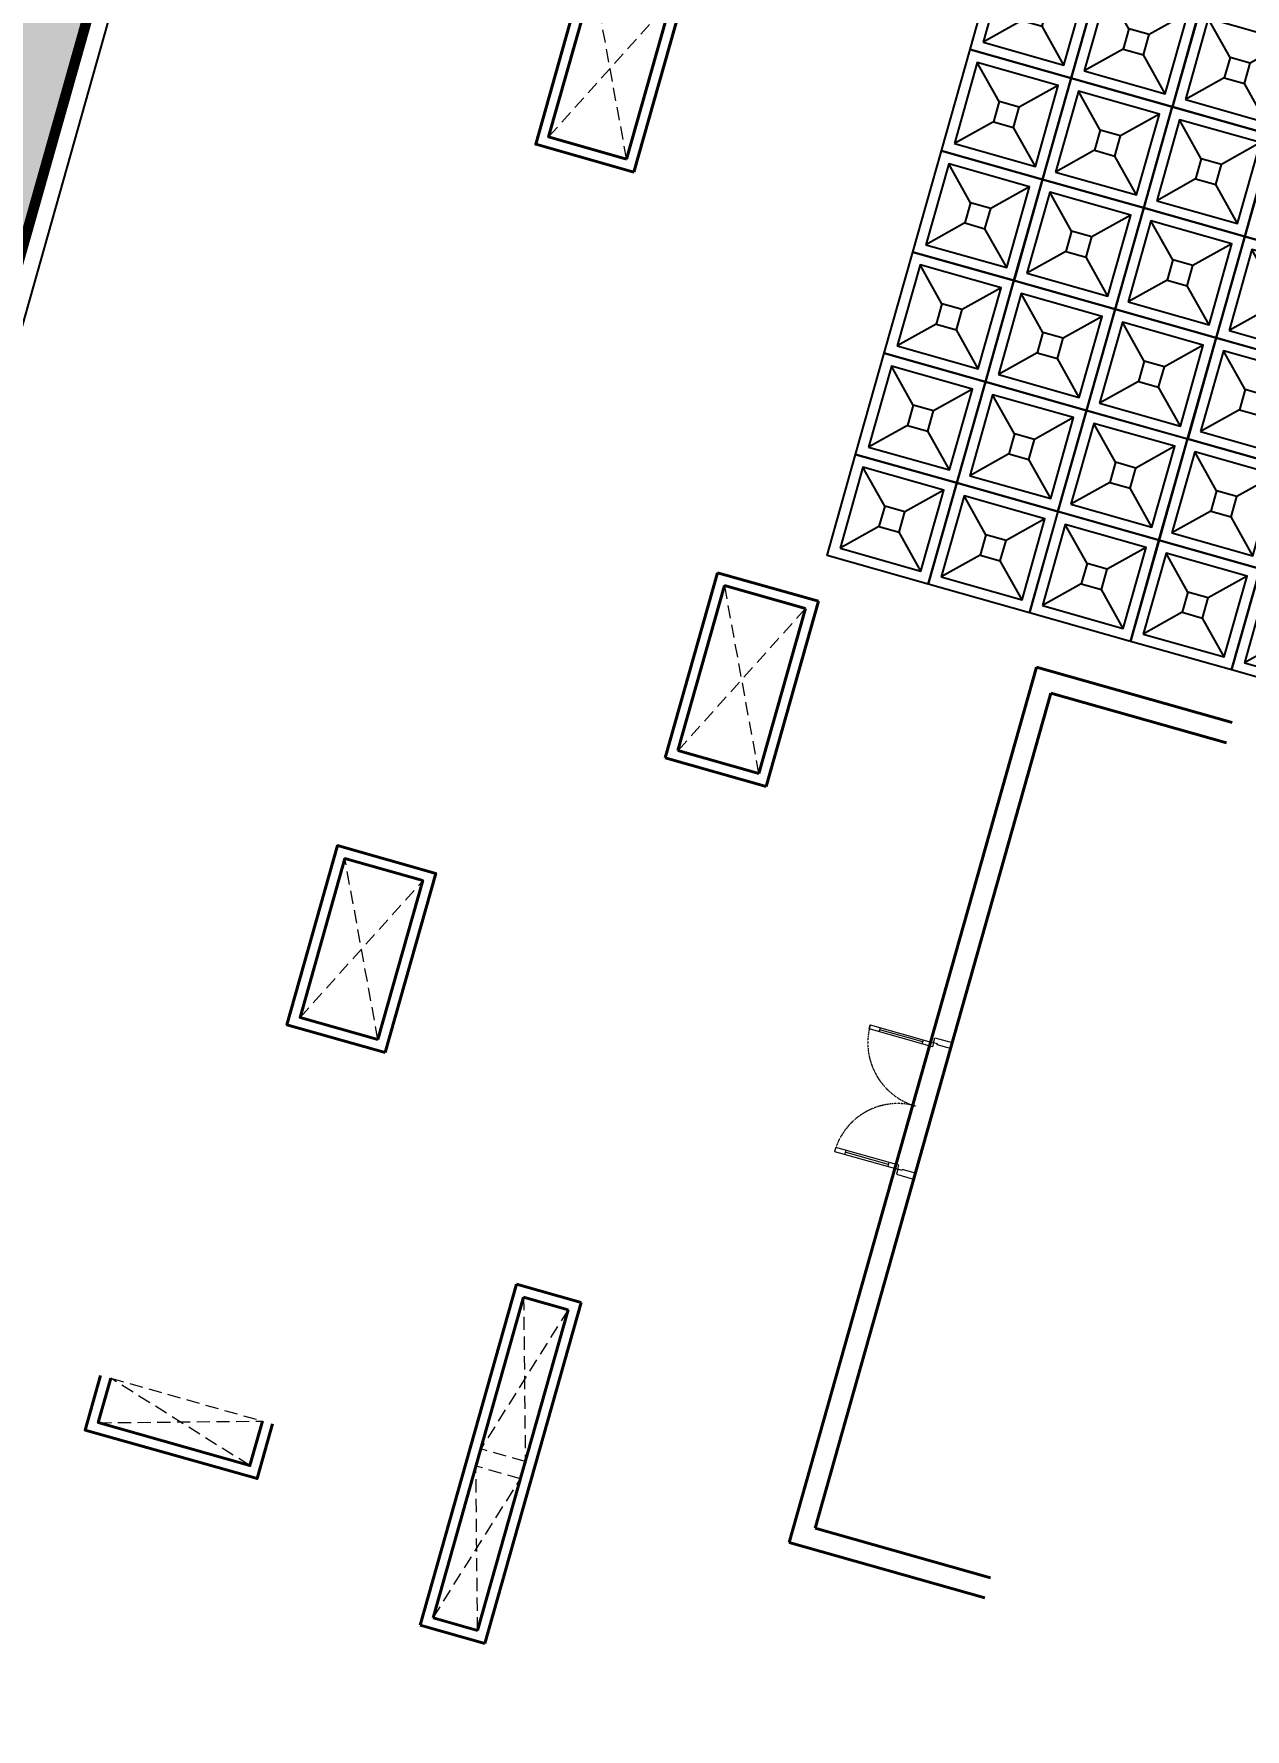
# Model space of a CAD drawing. Header units: millimetres. Extents: x -1307397 to 11565522512, y -626897 to 1138105.
# Drawn here: x 175980 to 187502, y 125234 to 141353 of the extents above; entities that cross this region are included whole.
import ezdxf

# ---------------------------------------------------------------- set-up
doc = ezdxf.new("R2010")
doc.units = ezdxf.units.MM
doc.header["$MEASUREMENT"] = 0
for name, pattern in [('HIDDEN', [0.375, 0.25, -0.125]), ('HIDDEN2', [0.1875, 0.125, -0.0625]), ('Xref_NT1+NT2_MBDV Cot vach_220729$0$CENTERX2', [4, 2.5, -0.5, 0.5, -0.5])]:
    doc.linetypes.add(name, pattern=pattern)
for name, color, linetype in [('ccu12-Thay', 7, 'Continuous'), ('KT-Net manh', 139, 'Continuous'), ('KT-Tuong', 1, 'Continuous'), ('THAY', 8, 'Continuous'), ('THIET BI', 13, 'Continuous')]:
    doc.layers.add(name, color=color, linetype=linetype)
for name, color, linetype, lineweight in [('CUA', 37, 'Continuous', 13), ('KT-Net cat', 1, 'Continuous', 40), ('SPE-MEP-HVAC', 140, 'Continuous', 0)]:
    doc.layers.add(name, color=color, linetype=linetype, lineweight=lineweight)

# ---------------------------------------------------------------- blocks, each defined once
blk = doc.blocks.new('*U264')
at = {"linetype": 'HIDDEN', "ltscale": 500}
for p, q in [((-1126, 1338), (0, 0)), ((-1437, 633), (310, 705))]:
    blk.add_line(p, q, dxfattribs=at)
blk.add_lwpolyline([(-1437, 633), (-1126, 1338), (310, 705), (0, 0)], close=True, dxfattribs=at)
blk = doc.blocks.new('*U265')
at = {"linetype": 'HIDDEN', "ltscale": 500}
for p, q in [((-201, -1550), (0, 0)), ((403, -177), (-604, -1373))]:
    blk.add_line(p, q, dxfattribs=at)
blk.add_lwpolyline([(403, -177), (-201, -1550), (-604, -1373), (0, 0)], close=True, dxfattribs=at)
blk = doc.blocks.new('*U259')
at = {"linetype": 'HIDDEN', "ltscale": 500}
for p, q in [((-1169, 1389), (0, 0)), ((-1492, 657), (322, 732))]:
    blk.add_line(p, q, dxfattribs=at)
blk.add_lwpolyline([(-1492, 657), (-1169, 1389), (322, 732), (0, 0)], close=True, dxfattribs=at)
blk = doc.blocks.new('*U263')
at = {"linetype": 'HIDDEN', "ltscale": 500}
for p, q in [((-1195, 1007), (0, 0)), ((-1373, 605), (177, 403))]:
    blk.add_line(p, q, dxfattribs=at)
blk.add_lwpolyline([(-1373, 605), (-1195, 1007), (177, 403), (0, 0)], close=True, dxfattribs=at)
blk = doc.blocks.new('A$C99b0a125')
at = {"layer": 'KT-Net cat'}
for p, q in [((1999, 36860), (1501, 35099)), ((2961, 36589), (1999, 36860)), ((2068, 36737), (1624, 35168)), ((2837, 36520), (2068, 36737)), ((2837, 36520), (2394, 34951)), ((2961, 36589), (2463, 34828)), ((1624, 35168), (2394, 34951)), ((2463, 34828), (1501, 35099)), ((-829, 26852), (87, 30095)), ((703, 29921), (87, 30095)), ((-706, 26921), (156, 29972)), ((-283, 26802), (579, 29852)), ((703, 29921), (-214, 26678)), ((579, 29852), (156, 29972)), ((-283, 26802), (-706, 26921)), ((-214, 26678), (-829, 26852))]:
    blk.add_line(p, q, dxfattribs=at)
for points in [[(1205, 40670), (271, 40934), (752, 42637), (1686, 42373)], [(1135, 40793), (394, 41003), (821, 42514), (1562, 42304)], [(-1161, 32298), (-2095, 32562), (-1613, 34265), (-680, 34001)], [(-1230, 32421), (-1971, 32631), (-1544, 34141), (-803, 33932)]]:
    blk.add_lwpolyline(points, close=True, dxfattribs=at)
at = {"layer": 'KT-Net cat', "elevation": 0}
for points in [[(-2232, 28766), (-2379, 28246), (-4015, 28708), (-3868, 29228)], [(-2328, 28793), (-2448, 28370), (-3891, 28778), (-3772, 29201)]]:
    blk.add_lwpolyline(points, dxfattribs=at)
at = {"layer": 'SPE-MEP-HVAC', "linetype": 'HIDDEN', "ltscale": 1000, "xscale": -1, "rotation": 230.4488267378189}
for name, p in [('*U264', (821, 42514)), ('*U264', (-1544, 34141)), ('*U263', (-298, 28365))]:
    blk.add_blockref(name, p, dxfattribs=at)
at = {"layer": 'SPE-MEP-HVAC', "color": 6, "linetype": 'HIDDEN', "ltscale": 1000, "xscale": -1, "rotation": 230.4488267378189}
blk.add_blockref('*U259', (2068, 36737), dxfattribs=at)
at = {"layer": 'SPE-MEP-HVAC', "linetype": 'HIDDEN', "ltscale": 1000}
for name, p, rotation in [('*U263', (-252, 28528), 277.9936140372978), ('*U265', (-2328, 28793), 277.9690003774441)]:
    blk.add_blockref(name, p, dxfattribs=dict(at, rotation=rotation))
blk = doc.blocks.new('*U492')
for p, q in [((-294, 444), (-257, 460)), ((-104, 63), (-276, 452)), ((-123, 55), (-86, 71)), ((-1365, -27), (-1401, -44)), ((-1212, -424), (-1383, -36)), ((-1193, -416), (-1230, -433))]:
    blk.add_line(p, q)
for points in [[(-46, -20), (-82, -36), (-334, 536), (-298, 552)], [(-1190, -524), (-1153, -508), (-1405, 64), (-1442, 48)], [(69, -156), (14, -180), (-39, -61), (-30, -57), (-46, -20), (0, 0)], [(-1167, -700), (-1112, -676), (-1164, -557), (-1174, -561), (-1190, -524), (-1235, -544)]]:
    blk.add_lwpolyline(points, close=True)
at = {"linetype": 'HIDDEN2'}
for centre, start, end in [((-46, -20), 113.7725, 203.7725), ((-1190, -524), 23.7725, 113.7725)]:
    blk.add_arc(centre, 625, start, end, dxfattribs=at)
blk = doc.blocks.new('Bemai')
at = {"layer": 'THIET BI'}
for p, q in [((100, -100), (400, -400)), ((600, -400), (900, -100)), ((100, -900), (400, -600)), ((600, -600), (900, -900))]:
    blk.add_line(p, q, dxfattribs=at)
for points in [[(0, 0), (1000, 0), (1000, -1000), (0, -1000)], [(900, -100), (100, -100), (100, -900), (900, -900)], [(400, -600), (600, -600), (600, -400), (400, -400)]]:
    blk.add_lwpolyline(points, close=True, dxfattribs=at)
blk = doc.blocks.new('A$C044065E8')
at = {"layer": 'THAY', "extrusion": (0, 0, -1), "xscale": -1, "zscale": -1, "rotation": 195.7787733480774}
for p in [(13994, -26956, 0), (13032, -27227, 0), (12070, -27499, 0), (11109, -27771, 0), (14266, -27918, 0), (13304, -28190, 0), (12342, -28462, 0), (11381, -28733, 0), (14539, -28880, 0), (13577, -29152, 0), (12614, -29424, 0), (11654, -29695, 0), (14812, -29842, 0), (10692, -29967, 0), (13849, -30114, 0), (9729, -30239, 0), (12887, -30386, 0), (8769, -30510, 0), (11927, -30657, 0), (15084, -30804, 0), (10964, -30929, 0), (14122, -31076, 0), (10002, -31201, 0), (13160, -31348, 0), (9042, -31473, 0), (12199, -31619, 0), (15356, -31767, 0), (11237, -31891, 0), (14394, -32038, 0), (10275, -32163, 0), (13432, -32310, 0), (9314, -32435, 0), (12471, -32582, 0), (15628, -32729, 0), (11509, -32854, 0), (14666, -33001, 0), (10547, -33126, 0), (13704, -33273, 0), (9586, -33397, 0), (12743, -33544, 0), (15900, -33691, 0), (11781, -33816, 0), (14938, -33963, 0), (10819, -34088, 0), (13976, -34235, 0), (9858, -34359, 0), (13015, -34506, 0), (16172, -34653, 0), (12053, -34778, 0), (15210, -34925, 0), (11091, -35050, 0), (14247, -35197, 0), (10130, -35322, 0), (13287, -35469, 0), (12325, -35741, 0), (11362, -36013, 0), (10402, -36284, 0)]:
    blk.add_blockref('Bemai', p, dxfattribs=at)

msp = doc.modelspace()

# ---------------------------------------------------------------- hatches: boundary and pattern name
at = {"layer": 'KT-Net manh'}
h = msp.add_hatch(dxfattribs=at)
h.set_pattern_fill('AR-PARQ1', color=256, scale=100)
h.set_pattern_definition([(90, (222978, 18737), (-1200, 1200), [1200, -1200]), (90, (223178, 18737), (-1200, 1200), [1200, -1200]), (90, (223378, 18737), (-1200, 1200), [1200, -1200]), (90, (223578, 18737), (-1200, 1200), [1200, -1200]), (90, (223778, 18737), (-1200, 1200), [1200, -1200]), (90, (223978, 18737), (-1200, 1200), [1200, -1200]), (90, (224178, 18737), (-1200, 1200), [1200, -1200]), (0, (222978, 19937), (1200, -1200), [1200, -1200]), (0, (222978, 20137), (1200, -1200), [1200, -1200]), (0, (222978, 20337), (1200, -1200), [1200, -1200]), (0, (222978, 20537), (1200, -1200), [1200, -1200]), (0, (222978, 20737), (1200, -1200), [1200, -1200]), (0, (222978, 20937), (1200, -1200), [1200, -1200]), (0, (222978, 21137), (1200, -1200), [1200, -1200])])
edge = h.paths.add_edge_path()
edge.add_line((191573.2, 168424.2), (184648.7, 170378.2))
edge.add_line((184648.7, 170378.2), (181355.5, 158723.9))
edge.add_line((181355.5, 158723.9), (180757, 156605.9))
edge.add_line((180757, 156605.9), (177864.8, 146370.8))
edge.add_line((177864.8, 146370.8), (177864.8, 146370.8))
edge.add_line((177864.8, 146370.8), (171982.3, 125552.7))
edge.add_line((171982.3, 125552.7), (175494.7, 124560.2))
edge.add_line((175494.7, 124560.2), (175168.4, 123405.4))
edge.add_line((175168.4, 123405.4), (166557.5, 125838.6))
edge.add_line((166557.5, 125838.6), (167080.2, 127688.4))
edge.add_line((167080.2, 127688.4), (166858.9, 128305.5))
edge.add_line((166858.9, 128305.5), (172092.6, 146973))
edge.add_line((172092.6, 146973), (172107, 146969))
edge.add_line((172107, 146969), (180119.4, 175284.7))
edge.add_line((180119.4, 175284.7), (180094.6, 175291.6))
edge.add_line((180094.6, 175291.6), (180169.5, 175480.5))
edge.add_arc((185288.3, 172961.4), 5705.1, 23.03514, 153.79635, ccw=False)
edge.add_line((190538.5, 175193.8), (191909.3, 169585.5))
edge.add_line((191909.3, 169585.5), (192235.9, 168236.9))
edge.add_line((192235.9, 168236.9), (191573.2, 168424.2))
h.paths.add_polyline_path([(179453.8, 167439.4), (182340, 166623.7), (182217.6, 166190.8), (179331.4, 167006.4)], flags=16)
h.paths.add_polyline_path([(176299.5, 156276.5), (179185.7, 155460.8), (179063.3, 155027.9), (176177.1, 155843.5)], flags=16)
h.paths.add_polyline_path([(173933.7, 147904.3), (176819.9, 147088.7), (176697.6, 146655.7), (173811.4, 147471.3)], flags=16)
h.paths.add_polyline_path([(171568, 139532.2), (174454.2, 138716.5), (174331.9, 138283.6), (171445.6, 139099.1)], flags=16)
h.paths.add_polyline_path([(169202.2, 131160), (172088.5, 130344.3), (171966.1, 129911.4), (169079.9, 130726.9)], flags=16)

# ---------------------------------------------------------------- linework, layer by layer
at = {"layer": 'KT-Net cat'}
for p, q in [((183164, 127007), (185516.2, 135331)), ((187378.3, 134804.8), (185516.2, 135331)), ((183410.9, 127145), (185654.3, 135084.2)), ((187323.9, 134612.4), (185654.3, 135084.2)), ((183410.9, 127145), (185080.5, 126673.2)), ((183164, 127007), (185026.1, 126480.8))]:
    msp.add_line(p, q, dxfattribs=at)
at = {"layer": 'KT-Net manh', "color": 3, "linetype": 'Xref_NT1+NT2_MBDV Cot vach_220729$0$CENTERX2', "ltscale": 2, "const_width": 100, "elevation": 0}
msp.add_lwpolyline([(191573.2, 168424.2), (184648.7, 170378.2), (181355.5, 158723.9), (180757, 156605.9), (177864.8, 146370.8), (177864.8, 146370.8), (171982.3, 125552.7), (175494.7, 124560.2), (175168.4, 123405.4), (166557.5, 125838.6), (167080.2, 127688.4), (166858.9, 128305.5), (172092.6, 146973), (172107, 146969), (180119.4, 175284.7), (180094.6, 175291.6), (180169.5, 175480.5, -0.6417496), (190538.5, 175193.8), (191909.3, 169585.5), (192235.9, 168236.9), (191573.2, 168424.2)], format="xyb", dxfattribs=at)
at = {"layer": 'KT-Tuong'}
for p, q in [((171982.3, 125552.7), (184637.6, 170339.1)), ((172229.1, 125690.8, 0), (184775.7, 170092.2, 0))]:
    msp.add_line(p, q, dxfattribs=at)

# ---------------------------------------------------------------- block references
at = {"layer": 'ccu12-Thay'}
msp.add_blockref('A$C99b0a125', (180482.8, 99369.6), dxfattribs=at)
at = {"layer": 'CUA', "rotation": 50.44882745216794}
msp.add_blockref('*U492', (184551.8, 131808), dxfattribs=at)
at = {"layer": 'KT-Net manh'}
msp.add_blockref('A$C044065E8', (200659.5, 170773.7), dxfattribs=at)

doc.saveas('drawing.dxf')
